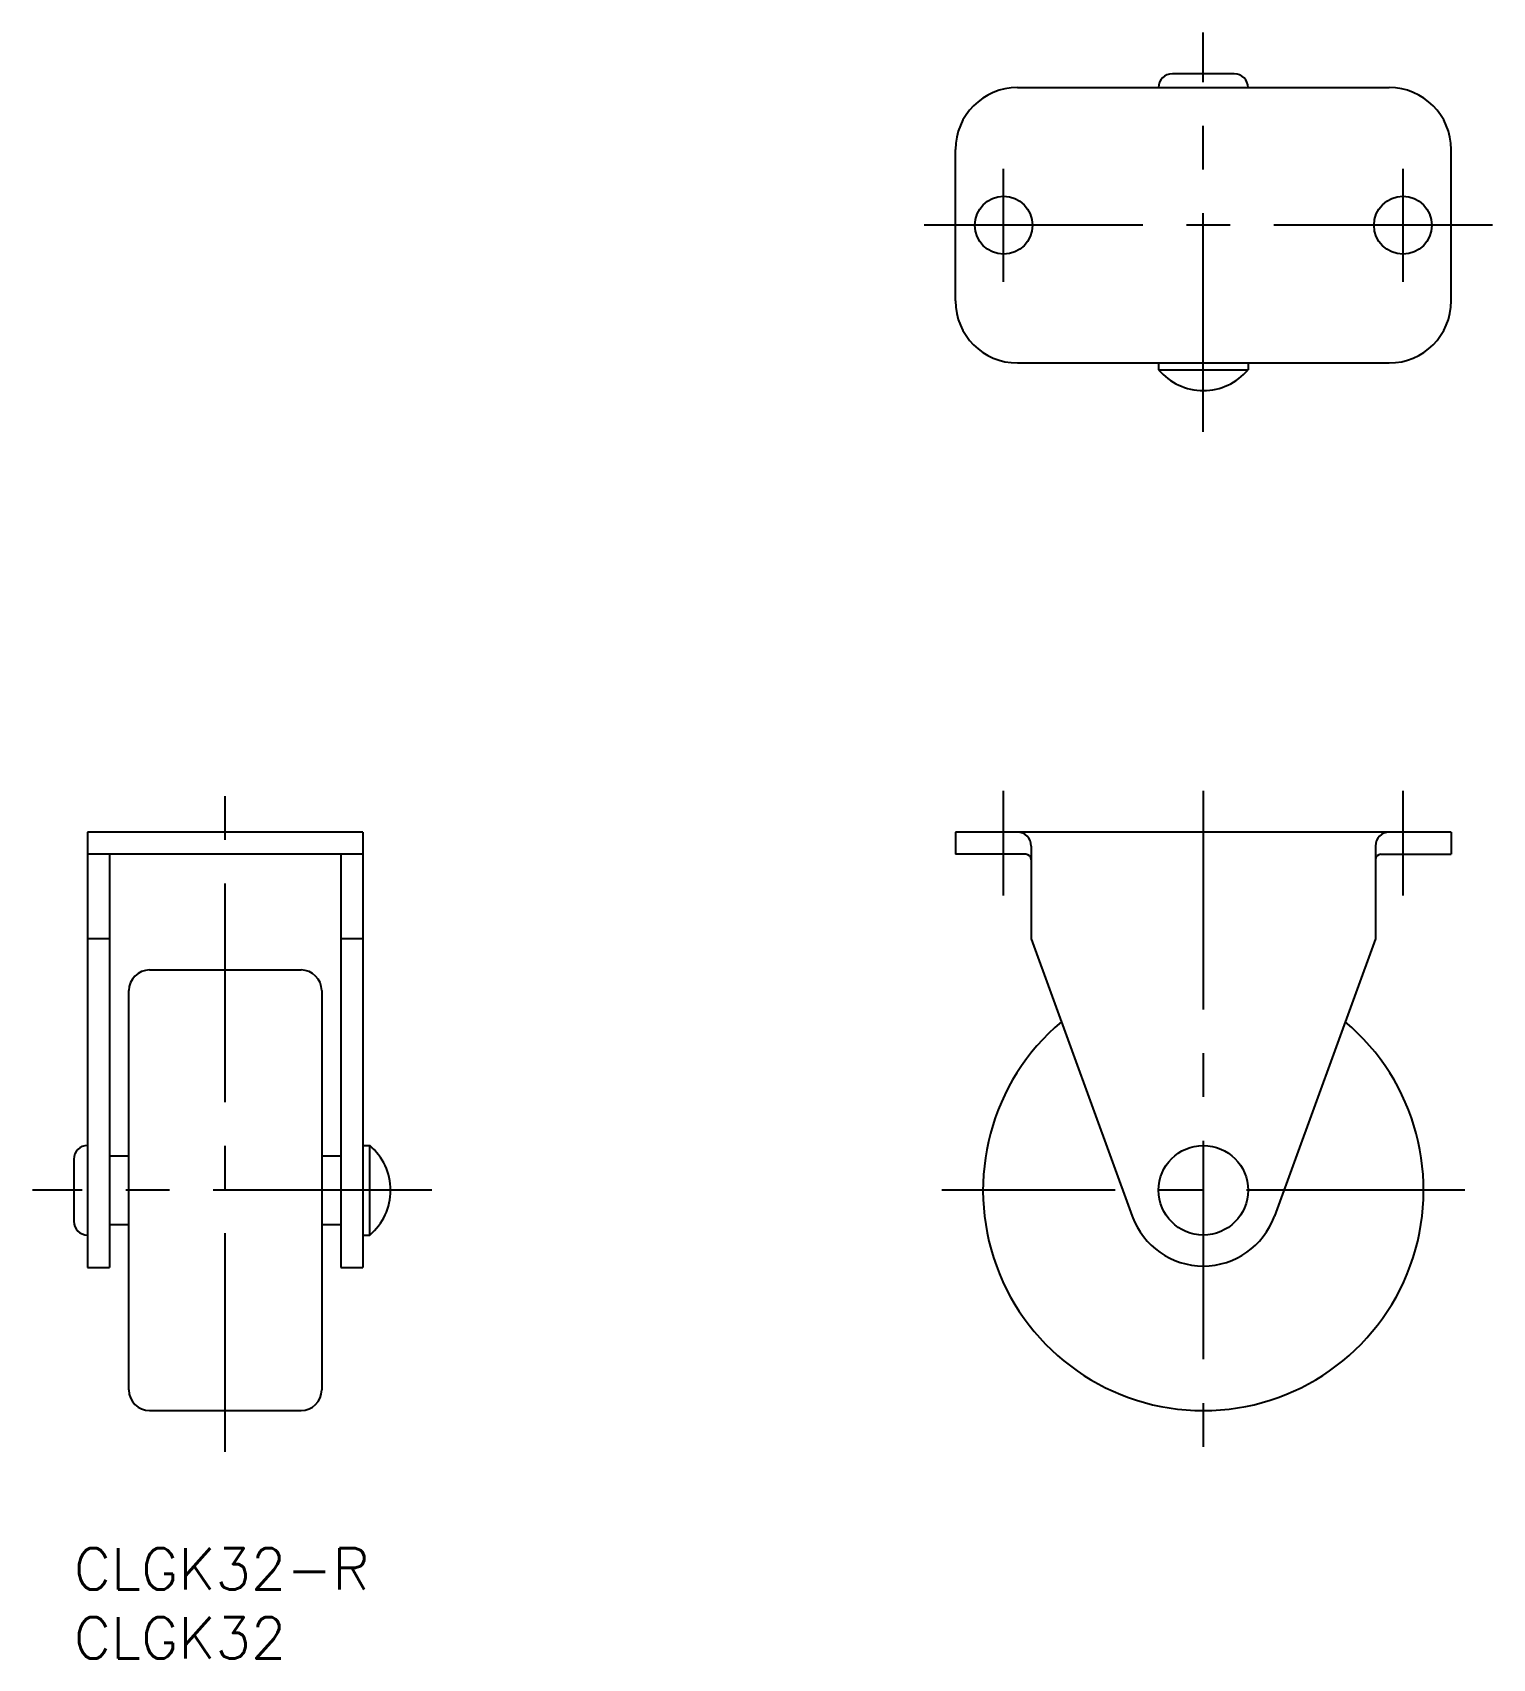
# Model space of a CAD drawing. Extents: x -3 to 103, y -8 to 110.
import ezdxf

# ---------------------------------------------------------------- set-up
doc = ezdxf.new("R2010")
doc.units = 0
doc.header["$LTSCALE"] = 0.5
doc.linetypes.add('CENTER', pattern=[50.8, 31.75, -6.35, 6.35, -6.35])
for name, color, linetype in [('MSM_CENTER', 1, 'CENTER'), ('MSM_CONTINUOUS', 7, 'CONTINUOUS'), ('MSM_PART_NUMBER', 7, 'CONTINUOUS')]:
    doc.layers.add(name, color=color, linetype=linetype)
doc.styles.get("Standard").update_dxf_attribs({"font": 'txt.shx', "height": 3, "bigfont": 'bigfont.shx'})

# ---------------------------------------------------------------- blocks, each defined once
blk = doc.blocks.new('*U16')
at = {"layer": 'MSM_PART_NUMBER'}
blk.add_text('CLGK32-R', height=3, dxfattribs=at).set_placement((0, -3))
blk = doc.blocks.new('*U17')
at = {"layer": 'MSM_PART_NUMBER'}
blk.add_text('CLGK32', height=3, dxfattribs=at).set_placement((0, -8))

msp = doc.modelspace()

# ---------------------------------------------------------------- linework, layer by layer
at = {"layer": 'MSM_CENTER'}
for p, q in [((82.03, 81.08), (82.03, 110.08)), ((67.53, 91.98), (67.53, 100.18)), ((96.53, 100.18), (96.53, 91.98)), ((103.03, 96.08), (61.03, 96.08)), ((11, 7), (11, 55)), ((67.53, 47.4), (67.53, 55)), ((82.03, 55), (82.03, 7)), ((96.53, 55), (96.53, 47.4)), ((26, 26), (-3, 26)), ((101.03, 26), (63.03, 26))]:
    msp.add_line(p, q, dxfattribs=at)
at = {"layer": 'MSM_CONTINUOUS'}
for p, q in [((84.28, 107.08), (79.78, 107.08)), ((68.53, 106.08), (95.53, 106.08)), ((64.03, 90.58), (64.03, 101.58)), ((100.03, 90.58), (100.03, 101.58)), ((68.53, 86.08), (95.53, 86.08)), ((78.78, 86.08), (78.78, 85.58)), ((78.78, 85.58), (85.28, 85.58)), ((85.28, 86.08), (85.28, 85.58)), ((21, 52), (1, 52)), ((1, 52), (1, 20.4)), ((21, 52), (21, 20.4)), ((100.03, 52), (64.03, 52)), ((64.03, 52), (64.03, 50.4)), ((100.03, 52), (100.03, 50.4)), ((69.53, 51), (69.53, 44.26)), ((94.53, 51), (94.53, 44.26)), ((21, 50.4), (1, 50.4)), ((2.6, 50.4), (2.6, 20.4)), ((19.4, 50.4), (19.4, 20.4)), ((69.13, 50.4), (64.03, 50.4)), ((94.93, 50.4), (100.03, 50.4)), ((2.6, 44.26), (1, 44.26)), ((21, 44.26), (19.4, 44.26)), ((69.53, 44.26), (76.86, 24.12)), ((94.53, 44.26), (87.2, 24.12)), ((5.5, 42), (16.5, 42)), ((4, 11.5), (4, 40.5)), ((18, 40.5), (18, 11.5)), ((1, 29.25), (1, 29.25)), ((2.6, 28.5), (4, 28.5)), ((18, 28.5), (19.4, 28.5)), ((21, 29.25), (21.5, 29.25)), ((21.5, 22.75), (21.5, 29.25)), ((0, 28.25), (0, 23.75)), ((1, 22.75), (1, 22.75)), ((4, 23.5), (2.6, 23.5)), ((19.4, 23.5), (18, 23.5)), ((21, 22.75), (21.5, 22.75)), ((1, 20.4), (2.6, 20.4)), ((19.4, 20.4), (21, 20.4)), ((5.5, 10), (16.5, 10))]:
    msp.add_line(p, q, dxfattribs=at)
for centre, radius in [((67.53, 96.08), 2.1), ((96.53, 96.08), 2.1), ((82.03, 26), 3.25)]:
    msp.add_circle(centre, radius, dxfattribs=at)
for centre, radius, start, end in [((79.78, 106.08), 1, 90, 180), ((84.28, 106.08), 1, 0, 90), ((68.53, 101.58), 4.5, 90, 180), ((95.53, 101.58), 4.5, 0, 90), ((68.53, 90.58), 4.5, 180, 270), ((95.53, 90.58), 4.5, 270, 0), ((82.03, 88.35), 4.27, 220.4497, 319.5503), ((68.53, 51), 1, 0, 90), ((95.53, 51), 1, 90, 180), ((69.13, 50), 0.4, 0, 90), ((94.93, 50), 0.4, 90, 180), ((5.5, 40.5), 1.5, 90, 180), ((16.5, 40.5), 1.5, 0, 90), ((82.03, 26), 16, 130.1055, 49.8945), ((1, 28.25), 1, 90, 180), ((18.73, 26), 4.27, 310.4497, 49.5503), ((1, 23.75), 1, 180, 270), ((82.03, 26), 5.5, 200, 340), ((5.5, 11.5), 1.5, 180, 270), ((16.5, 11.5), 1.5, 270, 0)]:
    msp.add_arc(centre, radius, start, end, dxfattribs=at)

# ---------------------------------------------------------------- block references
for name in ['*U16', '*U17']:
    msp.add_blockref(name, (0, 0), dxfattribs=at)

doc.saveas('drawing.dxf')
